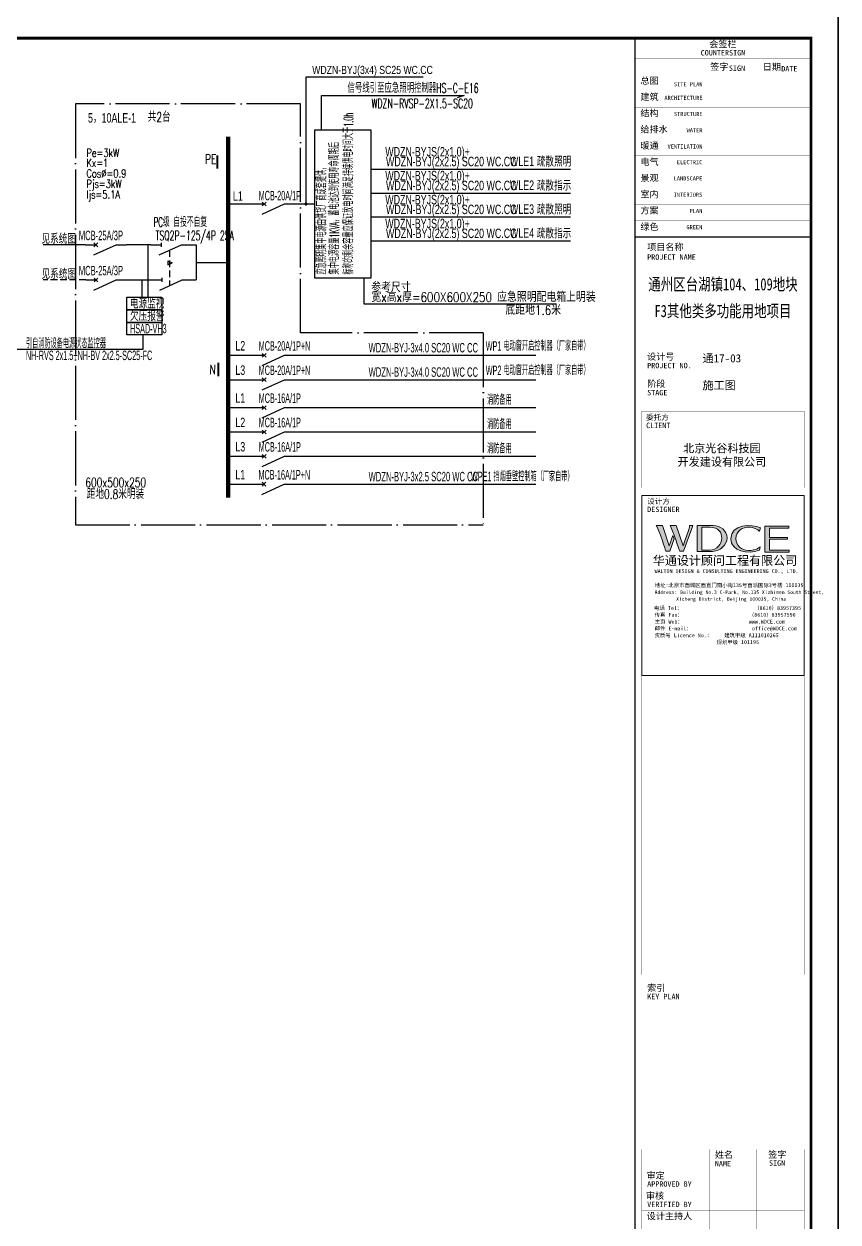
# Model space of a CAD drawing. Extents: x -127004 to 341119, y -13158 to 456864.
# Drawn here: x -11359 to 18714, y 23399 to 67686 of the extents above; entities that cross this region are included whole.
import ezdxf
from ezdxf.enums import TextEntityAlignment as Align

# ---------------------------------------------------------------- set-up
doc = ezdxf.new("R2010")
doc.units = 0
doc.header["$LTSCALE"] = 1000
for name, pattern in [('CONTINOUS', [0]), ('DASH', [0.35, 0.25, -0.1]), ('DOTE', [2.42, 2, -0.2, 0.02, -0.2]), ('HIDDEN', [0.375, 0.25, -0.125])]:
    doc.linetypes.add(name, pattern=pattern)
doc.layers.get('0').update_dxf_attribs({"linetype": 'CONTINUOUS'})
doc.layers.get('Defpoints').update_dxf_attribs({"linetype": 'CONTINUOUS'})
for name, color, linetype in [('DIM-箱柜', 3, 'CONTINUOUS'), ('DQ', 7, 'CONTINOUS'), ('EL-1', 4, 'DASH'), ('PUB_TEXT', 7, 'CONTINUOUS'), ('SIG_TEXT', 7, 'CONTINUOUS'), ('SL', 6, 'CONTINUOUS'), ('TEL_LEAD', 3, 'CONTINUOUS'), ('TEL_SYMB', 3, 'CONTINUOUS'), ('TEL_TEXT', 3, 'CONTINUOUS'), ('TEL_TITLE', 7, 'CONTINUOUS'), ('WIRE', 4, 'CONTINUOUS'), ('WIRE-照明', 1, 'CONTINUOUS'), ('XT', 6, 'CONTINUOUS'), ('内审意见修改', 2, 'CONTINUOUS')]:
    doc.layers.add(name, color=color, linetype=linetype)
doc.layers.add('内审要求修改2.10', color=6, linetype='CONTINUOUS', plot=False)
doc.styles.add('_COMPLEX', font='ros.shx', dxfattribs={"width": 0.6, "bigfont": 'jd.shx'})
doc.styles.add('_HZTXT', font='ROMANS2', dxfattribs={"width": 0.8, "bigfont": 'HZDF2'})
doc.styles.add('_JD', font='ros.shx', dxfattribs={"width": 0.65, "bigfont": 'jd.shx'})
doc.styles.add('_TEL_DIM', font='ROMANS2', dxfattribs={"width": 0.8, "height": 3.5, "bigfont": 'HZDF2'})
doc.styles.add('B', font='ROMANS2', dxfattribs={"width": 0.8, "bigfont": 'HZDF2'})
doc.styles.add('DIM_FONT', font='ROMANS', dxfattribs={"bigfont": 'HZTXT'})
doc.styles.add('JD', font='ros.shx', dxfattribs={"width": 0.8, "height": 600, "bigfont": 'hztxt.shx'})
doc.styles.get("Standard").update_dxf_attribs({"font": 'GBENOR', "bigfont": 'GBCBIG'})
doc.styles.add('图签信息$0$hwxh', font='STXIHEI.TTF')
doc.styles.add('图签信息$0$华文细黑', font='STXIHEI.TTF', dxfattribs={"height": 10})

# ---------------------------------------------------------------- blocks, each defined once
blk = doc.blocks.new('SADF AGF AERG AER GER')
at = {"layer": 'DIM-箱柜'}
blk.add_lwpolyline([(-462150, -1228514), (-378050, -1228514), (-378050, -1287914), (-462150, -1287914)], close=True, dxfattribs=at)
blk = doc.blocks.new('A$C6873132B')
at = {"layer": 'DIM-箱柜'}
blk.add_blockref('SADF AGF AERG AER GER', (378050, 1287914), dxfattribs=at)
blk = doc.blocks.new('M_M7')
for p, q in [((-0.25, -0.2), (0, -0.75)), ((-0.047, -0.297), (0.047, -0.203)), ((-0.047, -0.203), (0.047, -0.297))]:
    blk.add_line(p, q)
for points in [[(0, 0), (0, -0.25)], [(0, -0.75), (0, -1)]]:
    blk.add_lwpolyline(points)
at = {"width": 0.8, "flags": 9}
blk.add_attdef('S', (0.25, -0.5), '', height=0.2, dxfattribs=at)
blk = doc.blocks.new('M_M8')
for p, q in [((-0.25, -0.2), (0, -0.75)), ((0.05, -0.25), (-0.05, -0.25))]:
    blk.add_line(p, q)
for points in [[(0, 0), (0, -0.25)], [(0, -0.75), (0, -1)]]:
    blk.add_lwpolyline(points)
at = {"style": 'DIM_FONT', "width": 0.8, "flags": 9}
blk.add_attdef('S', (0.25, -0.5), '', height=0.2, dxfattribs=at)
blk = doc.blocks.new('图签信息$0$logo2')
h = blk.add_hatch(color=7)
h.paths.add_polyline_path([(19.02, -7.36), (15.84, -7.36), (15.84, -3.97), (18.97, -3.97), (18.97, -4.24), (16.46, -4.24), (16.46, -5.45), (18.81, -5.45), (18.81, -5.69), (16.47, -5.69), (16.47, -7.12), (19.02, -7.12)])
edge = h.paths.add_edge_path()
edge.add_spline(control_points=[(15.26, -4.21), (15.26, -4.21), (15.13, -4.65), (15.13, -4.65), (15.13, -4.65), (14.62, -4.1), (13.73, -4.1), (13.04, -4.1), (12.07, -4.54), (12.08, -5.62), (12.08, -6.49), (12.77, -7.16), (13.73, -7.17), (14.66, -7.17), (15.23, -6.68), (15.23, -6.68), (15.23, -6.68), (15.16, -7.11), (15.16, -7.11), (13.63, -7.7), (11.42, -7.29), (11.41, -5.64), (11.4, -3.72), (14.16, -3.66), (15.26, -4.21)], knot_values=[0, 0, 0, 0, 1, 1, 1, 2, 2, 2, 3, 3, 3, 4, 4, 4, 5, 5, 5, 6, 6, 6, 7, 7, 7, 8, 8, 8, 8], degree=3, periodic=0)
edge = h.paths.add_edge_path(flags=16)
edge.add_spline(control_points=[(10.23, -5.57), (10.23, -5.16), (10.12, -4.83), (9.9, -4.58), (9.63, -4.27), (9.23, -4.12), (8.69, -4.12), (8.69, -4.12), (7.64, -4.12), (7.64, -4.12), (7.64, -4.12), (7.64, -7.1), (7.64, -7.1), (7.64, -7.1), (8.66, -7.1), (8.66, -7.1), (9.13, -7.1), (9.52, -6.93), (9.82, -6.6), (10.09, -6.31), (10.23, -5.96), (10.23, -5.57)], knot_values=[0, 0, 0, 0, 1, 1, 1, 2, 2, 2, 3, 3, 3, 4, 4, 4, 5, 5, 5, 6, 6, 6, 7, 7, 7, 7], degree=3, periodic=0)
edge = h.paths.add_edge_path()
edge.add_spline(control_points=[(10.92, -5.51), (10.92, -5.96), (10.72, -6.37), (10.34, -6.72), (9.92, -7.1), (9.41, -7.29), (8.82, -7.29), (8.82, -7.29), (7.03, -7.29), (7.03, -7.29), (7.03, -7.29), (7.03, -3.92), (7.03, -3.92), (7.03, -3.92), (9.1, -3.92), (9.1, -3.92), (9.59, -3.92), (10.01, -4.06), (10.36, -4.34), (10.73, -4.64), (10.92, -5.03), (10.92, -5.51)], knot_values=[0, 0, 0, 0, 1, 1, 1, 2, 2, 2, 3, 3, 3, 4, 4, 4, 5, 5, 5, 6, 6, 6, 7, 7, 7, 7], degree=3, periodic=0)
at = {"lineweight": 0}
blk.add_lwpolyline([(19.02, -7.36), (15.84, -7.36), (15.84, -3.97), (18.97, -3.97), (18.97, -4.24), (16.46, -4.24), (16.46, -5.45), (18.81, -5.45), (18.81, -5.69), (16.47, -5.69), (16.47, -7.12), (19.02, -7.12), (19.02, -7.36)], dxfattribs=at)
for points, knots in [([(10.92, -5.51), (10.92, -5.96), (10.72, -6.37), (10.34, -6.72), (9.92, -7.1), (9.41, -7.29), (8.82, -7.29), (8.82, -7.29), (7.03, -7.29), (7.03, -7.29), (7.03, -7.29), (7.03, -3.92), (7.03, -3.92), (7.03, -3.92), (9.1, -3.92), (9.1, -3.92), (9.59, -3.92), (10.01, -4.06), (10.36, -4.34), (10.73, -4.64), (10.92, -5.03), (10.92, -5.51)], [0, 0, 0, 0, 1, 1, 1, 2, 2, 2, 3, 3, 3, 4, 4, 4, 5, 5, 5, 6, 6, 6, 7, 7, 7, 7]), ([(10.23, -5.57), (10.23, -5.16), (10.12, -4.83), (9.9, -4.58), (9.63, -4.27), (9.23, -4.12), (8.69, -4.12), (8.69, -4.12), (7.64, -4.12), (7.64, -4.12), (7.64, -4.12), (7.64, -7.1), (7.64, -7.1), (7.64, -7.1), (8.66, -7.1), (8.66, -7.1), (9.13, -7.1), (9.52, -6.93), (9.82, -6.6), (10.09, -6.31), (10.23, -5.96), (10.23, -5.57)], [0, 0, 0, 0, 1, 1, 1, 2, 2, 2, 3, 3, 3, 4, 4, 4, 5, 5, 5, 6, 6, 6, 7, 7, 7, 7]), ([(15.26, -4.21), (15.26, -4.21), (15.13, -4.65), (15.13, -4.65), (15.13, -4.65), (14.62, -4.1), (13.73, -4.1), (13.04, -4.1), (12.07, -4.54), (12.08, -5.62), (12.08, -6.49), (12.77, -7.16), (13.73, -7.17), (14.66, -7.17), (15.23, -6.68), (15.23, -6.68), (15.23, -6.68), (15.16, -7.11), (15.16, -7.11), (13.63, -7.7), (11.42, -7.29), (11.41, -5.64), (11.4, -3.72), (14.16, -3.66), (15.26, -4.21)], [0, 0, 0, 0, 1, 1, 1, 2, 2, 2, 3, 3, 3, 4, 4, 4, 5, 5, 5, 6, 6, 6, 7, 7, 7, 8, 8, 8, 8])]:
    blk.add_open_spline(points, degree=3, knots=knots, dxfattribs=at)
blk = doc.blocks.new('图签信息$0$logo1')
h = blk.add_hatch(color=8)
edge = h.paths.add_edge_path()
edge.add_spline(control_points=[(3.86, -5.21), (3.63, -5.88), (3.39, -6.56), (3.39, -6.56), (3.39, -6.56), (2.5, -3.91), (2.5, -3.91), (2.5, -3.91), (1.8, -3.91), (1.69, -3.91), (2.02, -4.39), (2.95, -7.27), (2.95, -7.27), (2.95, -7.27), (3.44, -7.27), (3.44, -7.27), (3.44, -7.27), (4.03, -5.66), (4.03, -5.66), (4.03, -5.66), (3.86, -5.21), (3.86, -5.21)], knot_values=[0, 0, 0, 0, 1, 1, 1, 2, 2, 2, 3, 3, 3, 4, 4, 4, 5, 5, 5, 6, 6, 6, 7, 7, 7, 7], degree=3, periodic=0)
h = blk.add_hatch(color=7)
edge = h.paths.add_edge_path()
edge.add_spline(control_points=[(6.04, -3.91), (6.09, -4.1), (5.2, -6.56), (5.2, -6.56), (5.2, -6.56), (4.3, -3.91), (4.3, -3.91), (4.3, -3.91), (3.6, -3.91), (3.49, -3.91), (3.82, -4.39), (4.75, -7.27), (4.75, -7.27), (4.75, -7.27), (5.24, -7.27), (5.24, -7.27), (5.24, -7.27), (6.33, -4.3), (6.33, -4.3), (6.33, -4.3), (6.48, -3.91), (6.48, -3.91), (6.48, -3.91), (6.21, -3.91), (6.04, -3.91)], knot_values=[0, 0, 0, 0, 1, 1, 1, 2, 2, 2, 3, 3, 3, 4, 4, 4, 5, 5, 5, 6, 6, 6, 7, 7, 7, 8, 8, 8, 8], degree=3, periodic=0)
at = {"color": 8, "lineweight": 0}
blk.add_open_spline([(3.86, -5.21), (3.63, -5.88), (3.39, -6.56), (3.39, -6.56), (3.39, -6.56), (2.5, -3.91), (2.5, -3.91), (2.5, -3.91), (1.8, -3.91), (1.69, -3.91), (2.02, -4.39), (2.95, -7.27), (2.95, -7.27), (2.95, -7.27), (3.44, -7.27), (3.44, -7.27), (3.44, -7.27), (4.03, -5.66), (4.03, -5.66), (4.03, -5.66), (3.86, -5.21), (3.86, -5.21)], degree=3, knots=[0, 0, 0, 0, 1, 1, 1, 2, 2, 2, 3, 3, 3, 4, 4, 4, 5, 5, 5, 6, 6, 6, 7, 7, 7, 7], dxfattribs=at)
at = {"lineweight": 0}
blk.add_open_spline([(6.04, -3.91), (6.09, -4.1), (5.2, -6.56), (5.2, -6.56), (5.2, -6.56), (4.3, -3.91), (4.3, -3.91), (4.3, -3.91), (3.6, -3.91), (3.49, -3.91), (3.82, -4.39), (4.75, -7.27), (4.75, -7.27), (4.75, -7.27), (5.24, -7.27), (5.24, -7.27), (5.24, -7.27), (6.33, -4.3), (6.33, -4.3), (6.33, -4.3), (6.48, -3.91), (6.48, -3.91), (6.48, -3.91), (6.21, -3.91), (6.04, -3.91)], degree=3, knots=[0, 0, 0, 0, 1, 1, 1, 2, 2, 2, 3, 3, 3, 4, 4, 4, 5, 5, 5, 6, 6, 6, 7, 7, 7, 8, 8, 8, 8], dxfattribs=at)
blk.add_blockref('图签信息$0$logo2', (0, 0))
blk = doc.blocks.new('图签信息$0$时间-logo')
at = {"layer": 'Defpoints', "lineweight": 0}
blk.add_lwpolyline([(0, -23.46), (-21.17, -23.46), (-21.17, 0), (0, 0), (0, -23.46)], dxfattribs=at)
blk.add_blockref('图签信息$0$logo1', (-20.97, 0))
at = {"style": '图签信息$0$hwxh'}
for s, height, p in [('华通设计顾问工程有限公司 ', 1.15, (-19.73, -9.05)), ('WALTON DESIGN & CONSULTING ENGINEERING CO., LTD.', 0.5, (-19.5, -10.1)), ('Address: Building No.3 C-Park, No.135 Xizhimen South Street, ', 0.47, (-19.48, -12.83)), ('地址:北京市西城区西直门南小街135号西派国际3号楼 100035', 0.5, (-19.48, -11.94)), ('Xicheng District, Beijing 100035, China ', 0.47, (-16.69, -13.72)), ('电话 Tel：                        （8610）83957395 ', 0.5, (-19.56, -14.91)), ('传真 Fax：                      （8610）83957590 ', 0.5, (-19.48, -15.8)), ('主页 Web：                      www.WDCE.com ', 0.5, (-19.48, -16.69)), ('邮件 E-mail：                    office@WDCE.com ', 0.5, (-19.48, -17.58)), ('资质号 Licence No.：    建筑甲级 A111010265 ', 0.5, (-19.48, -18.47)), ('   规划甲级 101195', 0.5, (-12.6, -19.36))]:
    blk.add_text(s, height=height, dxfattribs=at).set_placement(p)
blk = doc.blocks.new('图签信息')
at = {"const_width": 0.5}
for points in [[(-65, 574), (-65, 500.5), (0, 500.5), (0, 574)], [(-65, 0), (0, 0), (0, 500.5), (-65, 500.5)]]:
    blk.add_lwpolyline(points, close=True, dxfattribs=at)
at = {"const_width": 0.05}
for points in [[(-65, 566.5), (0, 566.5)], [(-39.14, 566.5), (-39.14, 500.5)], [(-19.1, 566.5), (-19.1, 500.5)], [(-65, 560.5), (0, 560.5)], [(-65, 554.5), (0, 554.5)], [(-65, 548.5), (0, 548.5)], [(-65, 542.5), (0, 542.5)], [(-65, 536.5), (0, 536.5)], [(-65, 530.5), (0, 530.5)], [(-65, 524.5), (0, 524.5)], [(-65, 518.5), (0, 518.5)], [(-65, 512.5), (0, 512.5)], [(-65, 512.5), (0, 512.5)], [(-65, 506.5), (0, 506.5)], [(-65, 500.5), (0, 500.5)], [(-62.5, 450.87), (-2.5, 450.87)], [(-62.5, 440.87), (-2.5, 440.87)], [(-2.5, 407.85), (-2.5, 436.12), (-62.5, 436.12), (-62.5, 407.85)], [(-62.5, 407.85), (-2.5, 407.85)], [(-62.5, 404.92), (-62.5, 227.83)], [(-62.5, 404.92), (-2.5, 404.92)], [(-62.5, 227.83), (-2.5, 227.83), (-2.5, 404.92)], [(-57.5, 338.36), (-7.5, 338.36)], [(-57.5, 288.83), (-7.5, 288.83)], [(-57.5, 234.85), (-7.5, 234.85)], [(-62.5, 227.83), (-2.5, 227.83)], [(-62.5, 217.74), (-2.5, 217.74)], [(-62.5, 103.26), (-2.5, 103.26), (-2.5, 163.26), (-62.5, 163.26), (-62.5, 103.26)], [(-37.5, 163.26), (-37.5, 103.26)], [(-20, 163.26), (-20, 103.26)], [(-62.5, 155.76), (-2.5, 155.76)], [(-62.5, 148.26), (-2.5, 148.26)], [(-62.5, 140.76), (-2.5, 140.76)]]:
    blk.add_lwpolyline(points, dxfattribs=at)
at = {"ltscale": 0.001, "xscale": 2.834689937531525, "yscale": 2.834689937531525, "zscale": 2.834689937531525}
blk.add_blockref('图签信息$0$时间-logo', (-2.5, 404.92), dxfattribs=at)
at = {"style": '图签信息$0$华文细黑'}
for s, height, p in [('会签栏', 2.4, (-32.5, 573)), ('COUNTERSIGN', 2, (-32.5, 569.6))]:
    blk.add_text(s, height=height, dxfattribs=at).set_placement(p, align=Align.TOP_CENTER)
for s, height, p in [('签字', 2.4, (-37.22, 564.63)), ('SIGN', 2, (-30.32, 563.88)), ('日期', 2.4, (-17.79, 564.58)), ('DATE', 2, (-10.96, 563.7)), ('总图', 2.4, (-63, 559.5)), ('建筑', 2.4, (-63, 553.5)), ('结构', 2.4, (-63, 547.5)), ('给排水', 2.4, (-63, 541.5)), ('暖通', 2.4, (-63, 535.5)), ('电气', 2.4, (-63, 529.5)), ('景观', 2.4, (-63, 523.5)), ('室内', 2.4, (-63, 517.5)), ('方案', 2.4, (-63, 511.5)), ('绿色', 2.4, (-63, 505.5)), ('项目名称', 2.4, (-60.5, 498)), ('PROJECT NAME', 2, (-60.5, 494.08)), ('设计号', 2.4, (-60.54, 457.48)), ('PROJECT NO.', 2, (-60.5, 453.97)), ('阶段', 2.4, (-60.5, 447.47)), ('STAGE', 2, (-60.5, 443.97)), ('委托方', 2, (-60.9, 434.86)), ('CLIENT', 2, (-60.9, 431.86)), ('设计方', 2, (-60.5, 403.83)), ('DESIGNER', 2, (-60.5, 400.83)), ('索引', 2.4, (-60.5, 224.14)), ('KEY PLAN', 2, (-60.5, 220.74)), ('姓名', 2.4, (-35.5, 162.47)), ('签字', 2.4, (-15.81, 162.57)), ('审定', 2.4, (-60.73, 154.81)), ('NAME', 2, (-35.5, 158.96)), ('SIGN', 2, (-15.5, 159.2)), ('APPROVED BY', 2, (-60.5, 151.44)), ('审核', 2.4, (-60.95, 147.29)), ('VERIFIED BY', 2, (-60.5, 143.91)), ('设计主持人', 2.4, (-60.68, 139.76))]:
    blk.add_text(s, height=height, dxfattribs=at).set_placement(p, align=Align.TOP_LEFT)
for s, p in [('SITE PLAN', (-40.06, 557.7)), ('ARCHITECTURE', (-40.06, 552.7)), ('STRUCTURE', (-40.06, 546.7)), ('WATER', (-40.06, 540.7)), ('VENTILATION', (-40.06, 534.7)), ('ELECTRIC', (-40.14, 528.89)), ('LANDSCAPE', (-40.14, 522.89)), ('INTERIORS', (-40.14, 516.89)), ('PLAN', (-40.14, 510.89)), ('GREEN', (-40.14, 504.89))]:
    blk.add_text(s, height=1.5, dxfattribs=at).set_placement(p, align=Align.TOP_RIGHT)
at = {"color": 4, "style": '图签信息$0$华文细黑', "width": 0.75}
for s, p in [('通州区台湖镇104、109地块', (-32.5, 480.78)), ('F3其他类多功能用地项目', (-32.5, 470.91))]:
    blk.add_text(s, height=4.5, dxfattribs=at).set_placement(p, align=Align.CENTER)
at = {"color": 4, "ltscale": 0.001, "char_height": 3, "width": 58.4895, "style": '图签信息$0$华文细黑'}
for s, insert, attachment_point in [('通17-03', (-40.06, 455.51), 4), ('施工图', (-40.06, 445.51), 4), ('北京光谷科技园\\P开发建设有限公司', (-32.9, 419.71), 5)]:
    blk.add_mtext(s, dxfattribs=dict(at, insert=insert, attachment_point=attachment_point))
blk = doc.blocks.new('图签-A1')
at = {"color": 2}
blk.add_blockref('图签信息', (0, 0), dxfattribs=at)

msp = doc.modelspace()

# ---------------------------------------------------------------- linework, layer by layer
at = {"color": 0, "linetype": 'DOTE'}
for p, q in [((-1139, 64728), (-9453, 64728)), ((-9453, 64728), (-9453, 49166)), ((-1139, 56265), (-1139, 64728)), ((5611, 56265), (-1139, 56265)), ((5611, 56265), (5611, 49166)), ((-9453, 49166), (5611, 49166))]:
    msp.add_line(p, q, dxfattribs=at)
at = {"color": 1, "linetype": 'Continuous', "const_width": 72.9}
for points in [[(-4212, 62830), (-4212, 62333)], [(-4176, 55170), (-4176, 54659)]]:
    msp.add_lwpolyline(points, dxfattribs=at)
at = {"layer": 'EL-1'}
msp.add_line((-9075, 58224), (-10648, 58224), dxfattribs=at)
at = {"layer": 'PUB_TEXT'}
for p, q in [((1202, 58293), (1202, 57338)), ((1202, 57338), (8305, 57338))]:
    msp.add_line(p, q, dxfattribs=at)
msp.add_lwpolyline([(1202, 58293), (1202, 57338)], dxfattribs=at)
at = {"layer": 'TEL_LEAD'}
for p, q in [((-940, 61031), (-940, 65734)), ((-940, 65734), (3390, 65734))]:
    msp.add_line(p, q, dxfattribs=at)
at = {"layer": 'TEL_LEAD', "const_width": 60}
msp.add_lwpolyline([(-940, 61001, 1), (-940, 61061, 1)], format="xyb", close=True, dxfattribs=at)
at = {"layer": 'TEL_SYMB'}
msp.add_lwpolyline([(1451, 63769), (1451, 58293), (-615, 58293), (-615, 63769)], close=True, dxfattribs=at)
at = {"layer": 'TEL_TITLE'}
msp.add_lwpolyline([(-65386, 8761), (18714, 8761), (18714, 68161), (-65386, 68161)], close=True, dxfattribs=at)
at = {"layer": 'TEL_TITLE', "const_width": 100}
msp.add_lwpolyline([(-62886, 9761), (17714, 9761), (17714, 67161), (-62886, 67161)], close=True, dxfattribs=at)
at = {"layer": 'WIRE', "color": 6}
msp.add_line((-6969, 55652), (-12060, 55652), dxfattribs=at)
at = {"layer": 'WIRE-照明'}
for p, q in [((4901, 65038), (4646, 64952)), ((1443, 62321), (8831, 62321)), ((1443, 61436), (8831, 61436)), ((-3810, 61031), (-2859, 61031)), ((-1684, 61031), (-615, 61031)), ((1443, 60551), (8831, 60551)), ((-5358, 59523), (-4998, 59523)), ((-4998, 59523), (-4998, 58224)), ((1443, 59666), (8831, 59666)), ((-6050, 58927), (-6050, 58779)), ((-6050, 58927), (-5890, 58853)), ((-6050, 58779), (-5890, 58853)), ((-4998, 58873), (-3810, 58873)), ((-5361, 58224), (-4998, 58224)), ((-3810, 55437), (-2859, 55437)), ((-1684, 55437), (7554, 55437)), ((-3810, 54537), (-2859, 54537)), ((-1684, 54537), (7554, 54537)), ((-3810, 53505), (-2859, 53505)), ((-1684, 53505), (7554, 53505)), ((-3810, 52605), (-2859, 52605)), ((-1684, 52605), (7554, 52605)), ((-3810, 51705), (-2859, 51705)), ((-1684, 51705), (7554, 51705)), ((-3810, 50673), (-2867, 50673)), ((-1692, 50673), (7554, 50673))]:
    msp.add_line(p, q, dxfattribs=at)
at = {"layer": 'WIRE-照明', "linetype": 'Continuous'}
for p, q in [((-9081, 59523), (-10653, 59523)), ((-6670, 59523), (-7581, 59523)), ((-7575, 58224), (-6638, 58224))]:
    msp.add_line(p, q, dxfattribs=at)
at = {"layer": 'WIRE-照明', "linetype": 'HIDDEN'}
msp.add_line((-5988, 59322), (-5988, 58008), dxfattribs=at)
at = {"layer": 'WIRE-照明'}
msp.add_lwpolyline([(-365, 63769), (-365, 65038), (4901, 65038)], dxfattribs=at)
at = {"layer": 'WIRE-照明', "const_width": 160}
msp.add_lwpolyline([(-3810, 63514), (-3810, 50175)], dxfattribs=at)
at = {"layer": 'XT'}
for p, q in [((-6788, 59523), (-6788, 57592)), ((-6991, 57592), (-6991, 58224)), ((-6969, 56189), (-6969, 55652))]:
    msp.add_line(p, q, dxfattribs=at)
for points in [[(-7564, 57592), (-6264, 57592), (-6264, 57124), (-7564, 57124)], [(-7564, 57124), (-6264, 57124), (-6264, 56656), (-7564, 56656)], [(-7564, 56656), (-6264, 56656), (-6264, 56189), (-7564, 56189)]]:
    msp.add_lwpolyline(points, close=True, dxfattribs=at)

# ---------------------------------------------------------------- block references
at = {"layer": 'DIM-箱柜'}
msp.add_blockref('SADF AGF AERG AER GER', (396764, 1296675), dxfattribs=at)
at = {"layer": 'DQ', "xscale": 1500, "yscale": 1500, "zscale": 1500, "rotation": 90}
for name, p in [('M_M7', (-2859, 61031)), ('M_M7', (-9081, 59523)), ('M_M8', (-6670, 59523)), ('M_M7', (-9075, 58224)), ('M_M8', (-6638, 58224)), ('M_M7', (-2859, 55437)), ('M_M7', (-2859, 54537)), ('M_M7', (-2859, 53505)), ('M_M7', (-2859, 52605)), ('M_M7', (-2859, 51705)), ('M_M7', (-2867, 50673))]:
    msp.add_blockref(name, p, dxfattribs=at)
at = {"layer": 'SL', "xscale": 100, "yscale": 100, "zscale": 100}
msp.add_blockref('图签-A1', (17714, 9761), dxfattribs=at)
at = {"layer": '内审要求修改2.10'}
msp.add_blockref('A$C6873132B', (18714, 8761), dxfattribs=at)

# ---------------------------------------------------------------- texts
at = {"layer": 'PUB_TEXT', "style": '_HZTXT', "width": 0.6}
for s, p in [('信号线引至应急照明控制器HS-C-E16 ', (595, 65143)), ('WDZN-RVSP-2X1.5-SC20', (1481, 64574))]:
    msp.add_text(s, height=350, dxfattribs=at).set_placement(p)
at = {"layer": 'PUB_TEXT', "style": '_HZTXT', "width": 0.5}
for s, p in [('标称的剩余容量应保证放电时间满足持续供电时间大于1.0h', (802, 58425)), ('集中电源容量1KVA，蓄电池达到使用寿命周期后', (281, 58425)), ('应急照明集中电源由供货厂商成套提供，', (-189, 58425))]:
    msp.add_text(s, height=350, rotation=90, dxfattribs=at).set_placement(p)
at = {"layer": 'SIG_TEXT'}
for s, height, style, width, p in [('Pe=3kW', 300, '_TEL_DIM', 0.75, (-9053, 62770)), ('Kx=1', 300, '_TEL_DIM', 0.75, (-9053, 62401)), ('Cos%%C=0.9', 300, '_TEL_DIM', 0.75, (-9053, 62011)), ('Pjs=3kW', 300, '_TEL_DIM', 0.75, (-9053, 61627)), ('Ijs=5.1A', 300, '_TEL_DIM', 0.75, (-9053, 61229)), ('参考尺寸', 350, '_HZTXT', 0.8, (1471, 57772, 0)), ('宽x高x厚=600X600X250 应急照明配电箱上明装 ', 350, '_HZTXT', 0.8, (1478, 57414, 0)), ('底距地1.6米', 350, '_HZTXT', 0.8, (6427, 56935, 0))]:
    msp.add_text(s, height=height, dxfattribs=dict(at, style=style, width=width)).set_placement(p)
at = {"layer": 'TEL_LEAD', "color": 7, "style": 'JD', "width": 0.8}
msp.add_text('WDZN-BYJ(3x4) SC25 WC.CC', height=300, dxfattribs=at).set_placement((-711, 65837))
at = {"layer": 'TEL_TEXT', "ltscale": 2, "style": '_COMPLEX'}
for s, width, p in [('5，10ALE-1', 0.7, (-8993, 64039)), ('WDZN-BYJS(2x1.0)+', 0.7, (1988, 62789)), ('WDZN-BYJ(2x2.5) SC20 WC.CC', 0.7, (2015, 62426)), ('WLE1', 0.7, (6594, 62436)), ('疏散照明', 0.7, (7586, 62416)), ('WDZN-BYJS(2x1.0)+', 0.7, (1988, 61904)), ('WDZN-BYJ(2x2.5) SC20 WC.CC', 0.7, (2015, 61541)), ('WLE2', 0.7, (6594, 61551)), ('疏散指示', 0.7, (7586, 61531)), ('L1', 0.7, (-3639, 61152)), ('MCB-20A/1P', 0.5, (-2687, 61167)), ('WDZN-BYJS(2x1.0)+', 0.7, (1988, 61019)), ('WDZN-BYJ(2x2.5) SC20 WC.CC', 0.7, (2015, 60656)), ('WLE3', 0.7, (6594, 60666)), ('疏散照明', 0.7, (7586, 60646)), ('WDZN-BYJS(2x1.0)+', 0.7, (1988, 60134)), ('WDZN-BYJ(2x2.5) SC20 WC.CC', 0.7, (2015, 59771)), ('WLE4', 0.7, (6594, 59781)), ('疏散指示', 0.7, (7586, 59762)), ('电源监视', 0.7, (-7445, 57167, 37)), ('欠压报警', 0.7, (-7441, 56712, 37)), ('HSAD-VH3', 0.5, (-7440, 56250)), ('引自消防设备电源状态监控器 ', 0.5, (-11287, 55703)), ('L2', 0.7, (-3550, 55615)), ('MCB-20A/1P+N', 0.5, (-2687, 55610)), ('WDZN-BYJ-3x4.0 SC20 WC CC', 0.6, (1374, 55544)), ('WP1 电动窗开启控制器（厂家自带）', 0.5, (5700, 55610)), ('NH-RVS 2x1.5+NH-BV 2x2.5-SC25-FC ', 0.5, (-11287, 55261)), ('L3', 0.7, (-3550, 54715)), ('MCB-20A/1P+N', 0.5, (-2687, 54710)), ('WDZN-BYJ-3x4.0 SC20 WC CC', 0.6, (1374, 54644)), ('WP2 电动窗开启控制器（厂家自带）', 0.5, (5700, 54710)), ('L1', 0.7, (-3550, 53683)), ('MCB-16A/1P', 0.5, (-2687, 53678)), ('                  消防备用', 0.5, (4414, 53616)), ('MCB-16A/1P', 0.5, (-2687, 52778)), ('L2', 0.7, (-3550, 52783)), ('                  消防备用', 0.5, (4414, 52716)), ('L3', 0.7, (-3550, 51883)), ('MCB-16A/1P', 0.5, (-2687, 51878)), ('                  消防备用', 0.5, (4414, 51816)), ('L1', 0.7, (-3550, 50851)), ('MCB-16A/1P+N', 0.5, (-2695, 50846)), ('WDZN-BYJ-3x2.5 SC20 WC CC', 0.6, (1374, 50780)), ('          WPE1 挡烟垂壁控制箱（厂家自带）  ', 0.5, (4414, 50784))]:
    msp.add_text(s, height=350, dxfattribs=dict(at, width=width)).set_placement(p)
at = {"layer": 'TEL_TEXT', "linetype": 'Continuous', "style": 'B', "oblique": 0.7}
for s, width, p in [('共2台', 0.7, (-6790, 64070)), ('见系统图', 0.7, (-10715, 59562)), ('TSQ2P-125/4P 25A', 0.6, (-6502, 59689)), ('见系统图', 0.7, (-10710, 58263)), ('600x500x250', 0.7, (-9095, 50561)), ('距地0.8米明装', 0.7, (-9041, 50131))]:
    msp.add_text(s, height=350, dxfattribs=dict(at, width=width)).set_placement(p)
at = {"layer": 'TEL_TEXT', "color": 1, "linetype": 'Continuous', "style": 'B', "oblique": 0.7, "width": 0.7}
for s, p in [('PE', (-4674, 62514)), ('N', (-4507, 54740))]:
    msp.add_text(s, height=350, dxfattribs=at).set_placement(p)
at = {"layer": 'TEL_TEXT', "linetype": 'Continuous', "style": 'B', "width": 0.55}
msp.add_text('PC级 自投不自复', height=350, dxfattribs=at).set_placement((-6572, 60187))
at = {"layer": '内审意见修改', "ltscale": 2, "style": '_JD', "width": 0.55}
for p in [(-9333, 59693), (-9333, 58394)]:
    msp.add_text('MCB-25A/3P', height=350, dxfattribs=at).set_placement(p)

doc.saveas('drawing.dxf')
